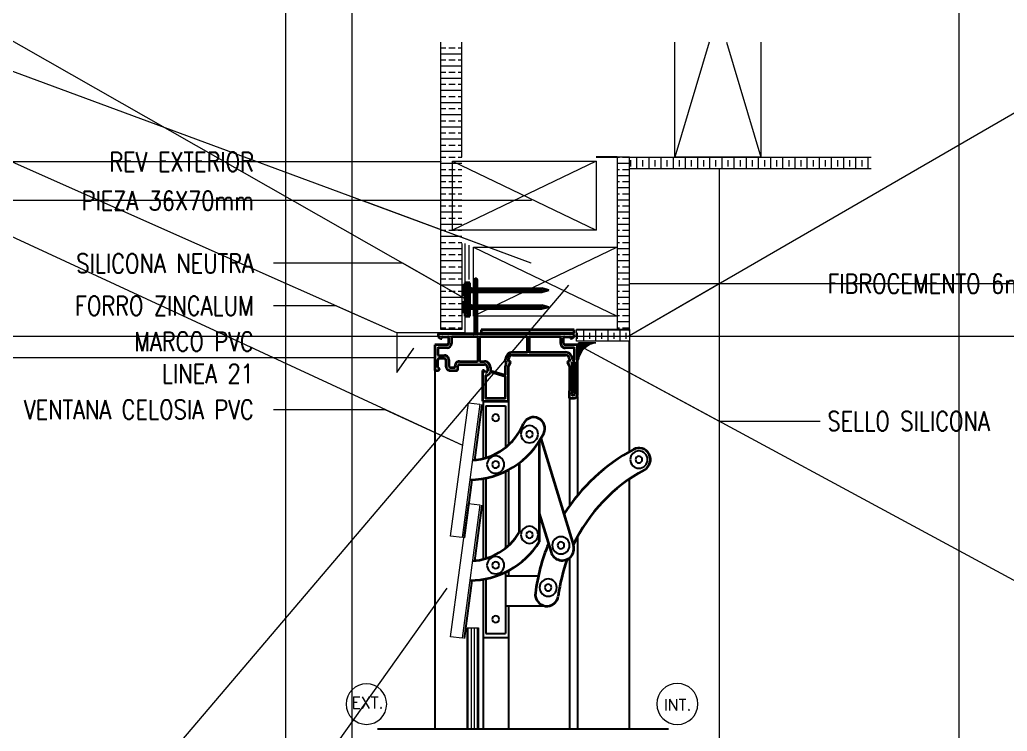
# Model space of a CAD drawing. Header units: metres. Extents: x -2 to 690, y -116 to 73.
# Drawn here: x 183.558 to 184.073, y 33.136 to 33.507 of the extents above; entities that cross this region are included whole.
import ezdxf

# ---------------------------------------------------------------- set-up
doc = ezdxf.new("R2010")
doc.units = ezdxf.units.M
doc.header["$LTSCALE"] = 5
doc.header["$MEASUREMENT"] = 0
doc.layers.get('0').update_dxf_attribs({"color": 30})
doc.layers.get('DEFPOINTS').update_dxf_attribs({"color": 210})
for name, color, linetype, lineweight in [('A-ANNO-SYMB', 3, 'Continuous', 18), ('A-ANNO-TEXT', 3, 'Continuous', 18), ('A-DETL-PATT', 8, 'Continuous', 18), ('A-ELEV-MBE1', 7, 'Continuous', 35), ('A-ELEV-MBE2', 4, 'Continuous', 25), ('A-WALL-STUD', 3, 'Continuous', 18)]:
    doc.layers.add(name, color=color, linetype=linetype, lineweight=lineweight)
doc.styles.add('E-ROMANS', font='romans.shx', dxfattribs={"width": 0.8})
doc.dimstyles.new('E-0100_TICK_12', dxfattribs={"dimscale": 0.001, "dimtxt": 120, "dimasz": 120, "dimexe": 60, "dimexo": 40, "dimgap": 60, "dimtad": 0, "dimzin": 0, "dimdsep": 46, "dimtxsty": 'E-ROMANS', "dimblk": 'OBLIQUE', "dimcen": 60, "dimclrd": 256, "dimclre": 256, "dimclrt": 256, "dimadec": 0, "dimazin": 0, "dimtfac": 1, "dimtmove": 1, "dimatfit": 3, "dimldrblk": 'OPEN90', "dimfxl": 1, "dimtfill": 1, "dimtolj": 1, "dimtzin": 0, "dimlwd": -1, "dimarcsym": 0})

# ---------------------------------------------------------------- blocks, each defined once
blk = doc.blocks.new('_Oblique')
at = {"color": 0, "linetype": 'ByBlock', "lineweight": -2}
blk.add_line((-0.5, -0.5), (0.5, 0.5), dxfattribs=at)

msp = doc.modelspace()

# ---------------------------------------------------------------- hatches: boundary and pattern name
at = {"layer": 'A-DETL-PATT'}
h = msp.add_hatch(dxfattribs=at)
h.set_pattern_fill('BRASS', color=256, scale=0.001, style=0)
h.set_pattern_definition([(0, (-387.1272701229593, 9.651671880450497), (0, 0.00635), []), (0, (-387.1272701229593, 9.654846880450496), (0, 0.00635), [0.003175, -0.0015875])])
h.paths.add_polyline_path([(183.7889743241874, 33.43561689988351), (183.7889743241874, 33.49555528533724), (183.7779743241869, 33.49555528533724), (183.777974324187, 33.3456168998835), (183.7889743241869, 33.3456168998835), (183.7889743241874, 33.3906168998835)])
h = msp.add_hatch(dxfattribs=at)
h.set_pattern_fill('BRASS', color=256, scale=0.001, style=0)
h.set_pattern_definition([(0, (-387.1272701229593, 9.651671880450515), (0, 0.00635), []), (0, (-387.1272701229593, 9.654846880450513), (0, 0.00635), [0.003175, -0.0015875])])
h.paths.add_polyline_path([(183.8764167778161, 33.34481773160389), (183.8764167778161, 33.43561691518649), (183.8699743241872, 33.43561691518648), (183.8699743241875, 33.34481773160389)])
h = msp.add_hatch(dxfattribs=at)
h.set_pattern_fill('BRASS', color=256, scale=0.001, angle=90, style=0)
h.set_pattern_definition([(90, (-387.1308276693305, 9.651671880450515), (-0.00635, 3.888253587292846e-19), []), (90, (-387.1340026693306, 9.651671880450515), (-0.00635, 3.888253587292846e-19), [0.003175, -0.0015875])])
h.paths.add_polyline_path([(184.0024748998424, 33.43561691518649), (183.9414167785308, 33.4356169006937), (183.8964132957376, 33.43561691518649), (183.8764167778161, 33.43561691518649), (183.8764167778161, 33.42961691518649), (184.0024748998424, 33.42961691518648)])
h = msp.add_hatch(dxfattribs=at)
h.set_pattern_fill('BRASS', color=256, scale=0.001, angle=90, style=0)
h.set_pattern_definition([(90, (-387.158525253868, 9.561671865147527), (-0.00635, 3.888253587292846e-19), []), (90, (-387.161700253868, 9.561671865147527), (-0.00635, 3.888253587292846e-19), [0.003175, -0.0015875])])
h.paths.add_polyline_path([(183.8764167778161, 33.33960370826593), (183.8764167778161, 33.34561688787074), (183.8687157112002, 33.3456168998835), (183.8487191932787, 33.3456168998835), (183.8487191932787, 33.33960370826594)])
h = msp.add_hatch(dxfattribs=at)
h.set_pattern_fill('LINE', color=256, scale=0.0001, angle=45, style=0)
h.set_pattern_definition([(45, (-387.0583819960754, 9.836507550770346), (-0.0002245064030267288, 0.0002245064030267289), [])])
edge = h.paths.add_edge_path()
edge.add_line((183.849790255625, 33.338819035411), (183.8588573016837, 33.338819035411))
edge.add_spline(control_points=[(183.8588573016836, 33.338819035411), (183.8551627334733, 33.33808990101738), (183.8534473465393, 33.33688262081181), (183.8521802377714, 33.33519901788735)], knot_values=[1, 1, 1, 1, 2, 2, 2, 2], weights=[1, 1, 1, 1], degree=3, periodic=0)
edge.add_spline(control_points=[(183.8521802377714, 33.33519901788735), (183.850807153342, 33.33337460547977), (183.8501185183182, 33.33120162490581), (183.8497902556251, 33.32979207820085)], knot_values=[0, 0, 0, 0, 1, 1, 1, 1], weights=[1, 1, 1, 1], degree=3, periodic=0)
edge.add_line((183.8497902556251, 33.32979207820039), (183.849790255625, 33.33881903541101))

# ---------------------------------------------------------------- linework, layer by layer
msp.add_line((183.8487191932787, 33.3456168998835), (183.8764167778161, 33.3456168998835))
at = {"layer": 'A-ANNO-SYMB'}
for p, q in [((183.8764167778161, 33.43561691518648), (184.0024748998424, 33.43561691518648)), ((183.8764167778161, 33.42961691518649), (183.8764167778161, 33.43561691518648)), ((184.0024748998424, 33.42961691518649), (183.8764167778161, 33.42961691518649)), ((183.7928231959436, 33.37171929124615), (183.7928231959436, 33.38973597341264)), ((183.8588573016836, 33.338819035411), (183.8497902556251, 33.338819035411)), ((183.8497902556251, 33.32979207820085), (183.8497902556251, 33.338819035411)), ((183.7830388331045, 33.23789551870304), (183.792421816112, 33.30749675705901)), ((183.7983876365457, 33.30669250137161), (183.7890046535381, 33.23709126301564)), ((183.792421816112, 33.30749675705901), (183.7983876365457, 33.30669250137161)), ((183.7830388331045, 33.18537957374228), (183.792421816112, 33.25498081212736)), ((183.7983876365457, 33.25417655643996), (183.7890046535381, 33.18457531805488)), ((183.792421816112, 33.25498081212736), (183.7983876365457, 33.25417655643996)), ((183.7890046535381, 33.23709126301564), (183.7830388331045, 33.23789551870304)), ((183.7916664687714, 33.19006731281279), (183.7916664687714, 33.13714536449861)), ((183.7916664687714, 33.13714536449861), (183.7916664687714, 33.19006731281279)), ((183.7916664687714, 33.19006731281279), (183.7976862561978, 33.19006731281279)), ((183.7922809287034, 33.13714536449861), (183.7922809287034, 33.19006731281279)), ((183.7938736641286, 33.13714536449861), (183.7938736641286, 33.19006731281279)), ((183.7954663995538, 33.13714536449861), (183.7954663995538, 33.19006731281279)), ((183.7970591349718, 33.13714536449861), (183.7970591349718, 33.19006731281279)), ((183.7976862561978, 33.19006731281279), (183.7976862561978, 33.13714536449861)), ((183.7976862561978, 33.19006731281279), (183.7976862561978, 33.13714536449861)), ((183.7890046535381, 33.18457531805488), (183.7830388331045, 33.18537957374228))]:
    msp.add_line(p, q, dxfattribs=at)
for points in [[(183.7779743241873, 33.37094779133785), (183.7779743241873, 33.49555528521807)], [(183.777974324187, 33.3456168998835), (183.777974324187, 33.49555528533724)], [(183.7889752438431, 33.43561691437629), (183.7889752441288, 33.49555528533724)], [(183.9449743249021, 33.49555528533724), (183.9449743249021, 33.43561690069368), (183.8999708421088, 33.43561690069368)], [(183.8999743241873, 33.43561691518646), (183.899974324473, 33.49555528533724)], [(183.917955835421, 33.49555528533724), (183.8999743241873, 33.43561691518646)], [(183.9269928143833, 33.49555528533724), (183.9449743256171, 33.43561691518646)], [(183.8764167778161, 33.34481773160389), (183.8764167778161, 33.43561691518648)], [(183.7905617513791, 33.3906168998835), (183.7905617513791, 33.3906168998835), (183.7905617513791, 33.3906168998835), (183.7905617513791, 33.34403048013925), (183.7549401909737, 33.34403048013925), (183.7549401909737, 33.32327116504913), (183.763852757126, 33.33589251804508), (183.763852757126, 33.33589251804508)], [(183.7889743241874, 33.3906168998835), (183.788974324187, 33.3456168998835), (183.777974324187, 33.3456168998835)]]:
    msp.add_lwpolyline(points, dxfattribs=at)
for points in [[(183.8764167778161, 33.43561691518648), (183.8699743241874, 33.43561691518648), (183.8699743241874, 33.3456168998835), (183.8764167778161, 33.3456168998835)], [(183.8487191932787, 33.3456168998835), (183.8764167778161, 33.3456168998835), (183.8764167778161, 33.33960370826593), (183.8487191932787, 33.33960370826593)]]:
    msp.add_lwpolyline(points, close=True, dxfattribs=at)
msp.add_open_spline([(183.8497902556251, 33.32979207820085), (183.8501185183182, 33.33120162490581), (183.850807153342, 33.33337460547977), (183.8521802377714, 33.33519901788735), (183.8534473465393, 33.33688262081181), (183.8551627334733, 33.33808990101738), (183.8588573016836, 33.338819035411)], degree=3, knots=[0, 0, 0, 0, 1, 1, 1, 2, 2, 2, 2], dxfattribs=at)
at = {"layer": 'A-ANNO-TEXT'}
for centre, radius, start, end in [((183.7391627775929, 33.15021821776627), 0.01057730889806408, 0, 180), ((183.9013255865962, 33.15032445358683), 0.01071215401680092, 0, 180), ((183.7391627775929, 33.15021821776627), 0.01057730889806408, 180, 0), ((183.9013255865962, 33.15032445358683), 0.01071215401680092, 180, 0)]:
    msp.add_arc(centre, radius, start, end, dxfattribs=at)
at = {"layer": 'A-ELEV-MBE1'}
for p, q in [((183.795459331645, 33.37146623830067), (183.795459331645, 33.34383986362245)), ((183.7969941302422, 33.34383986362245), (183.7969941302422, 33.37146623830067)), ((183.7905296466766, 33.37013045569056), (183.7905296466766, 33.3525802551756)), ((183.7930669317344, 33.37013045569056), (183.7905296466766, 33.37013045569056)), ((183.7905296466766, 33.36932983961178), (183.7930669317344, 33.36679255457584)), ((183.7905296466766, 33.36755624275411), (183.7930669317344, 33.36501895768906)), ((183.7915026274919, 33.37013045569056), (183.7930669317344, 33.36856615143351)), ((183.7930669317344, 33.3525802551756), (183.7930669317344, 33.37013045569056)), ((183.7905296466766, 33.36578264586733), (183.7930669317344, 33.36324536080228)), ((183.7905296466766, 33.36400904898055), (183.7930669317344, 33.3614717639155)), ((183.7905296466766, 33.36223545209377), (183.7930669317344, 33.35969816705783)), ((183.7905296466766, 33.3604618552361), (183.7930669317344, 33.35792457017105)), ((183.7905296466766, 33.35868825834932), (183.7930669317344, 33.35615097328427)), ((183.7905296466766, 33.35691466146254), (183.7930669317344, 33.35437737639749)), ((183.7905296466766, 33.35514106457576), (183.7930669317344, 33.35260377953982)), ((183.7905296466766, 33.35336746771809), (183.7913168591973, 33.3525802551756)), ((183.7905296466766, 33.3525802551756), (183.7930669317344, 33.3525802551756)), ((183.7765393907017, 33.34307246432745), (183.7765393907017, 33.34179403372563)), ((183.7765393907017, 33.34307246432745), (183.7765393907017, 33.34179403372563)), ((183.7765393907017, 33.34179403372563), (183.777869549484, 33.34102606620745)), ((183.7765393907017, 33.34179403372563), (183.777869549484, 33.34102606620745)), ((183.8064679632794, 33.3434561639604), (183.7769230903492, 33.3434561639604)), ((183.7950756319975, 33.3434561639604), (183.7769230903492, 33.3434561639604)), ((183.777869549484, 33.34102606620745), (183.7785090488965, 33.34102606620745)), ((183.777869549484, 33.34102606620745), (183.7785090488965, 33.34102606620745)), ((183.7785090488965, 33.34102606620745), (183.7785090488965, 33.34153766573745)), ((183.7785090488965, 33.34102606620745), (183.7785090488965, 33.34153766573745)), ((183.778892748544, 33.3419213653704), (183.7816553860162, 33.3419213653704)), ((183.778892748544, 33.3419213653704), (183.7816553860162, 33.3419213653704)), ((183.7820390856637, 33.34153766573745), (183.7820390856637, 33.33846806852834)), ((183.7820390856637, 33.34153766573745), (183.7820390856637, 33.33846806852834)), ((183.7835738842537, 33.34153766573745), (183.7835738842537, 33.33846806852834)), ((183.7835738842537, 33.34153766573745), (183.7835738842537, 33.33846806852834)), ((183.7970033719526, 33.3419213653704), (183.7839575839085, 33.3419213653704)), ((183.7970033719526, 33.3419213653704), (183.7839575839085, 33.3419213653704)), ((183.8471401260236, 33.3434561639604), (183.7973778298897, 33.3434561639604)), ((183.7973870716001, 33.32938717685629), (183.7973870716001, 33.34153766573745)), ((183.7973870716001, 33.32938717685629), (183.7973870716001, 33.34153766573745)), ((183.7981544709024, 33.34153766573745), (183.7981544709024, 33.32938717685629)), ((183.7981544709024, 33.34153766573745), (183.7981544709024, 33.32938717685629)), ((183.8228391482831, 33.3419213653704), (183.7985381705499, 33.3419213653704)), ((183.8228391482831, 33.3419213653704), (183.7985381705499, 33.3419213653704)), ((183.7989332029743, 33.34545227703511), (183.7989332029743, 33.34392078024557)), ((183.8475204937845, 33.34545227703511), (183.7989332029743, 33.34545227703511)), ((183.7989332029743, 33.34392078024557), (183.8475204937845, 33.34392078024557)), ((183.8471401260236, 33.3434561639604), (183.8064679632794, 33.3434561639604)), ((183.8232228479306, 33.33417063248798), (183.8232228479306, 33.34153766573745)), ((183.8232228479306, 33.33417063248798), (183.8232228479306, 33.34153766573745)), ((183.8239902472256, 33.34153766573745), (183.8239902472256, 33.33417063248798)), ((183.8239902472256, 33.34153766573745), (183.8239902472256, 33.33417063248798)), ((183.8401056324643, 33.3419213653704), (183.8243739468804, 33.3419213653704)), ((183.8401056324643, 33.3419213653704), (183.8243739468804, 33.3419213653704)), ((183.8404893321118, 33.33846806852834), (183.8404893321118, 33.34153766573745)), ((183.8404893321118, 33.33846806852834), (183.8404893321118, 33.34153766573745)), ((183.842024130709, 33.33846806852834), (183.842024130709, 33.34153766573745)), ((183.842024130709, 33.33846806852834), (183.842024130709, 33.34153766573745)), ((183.8424078303565, 33.3419213653704), (183.8451704678214, 33.3419213653704)), ((183.8424078303565, 33.3419213653704), (183.8451704678214, 33.3419213653704)), ((183.8455541674762, 33.34153766573745), (183.8455541674762, 33.34102606620745)), ((183.8455541674762, 33.34153766573745), (183.8455541674762, 33.34102606620745)), ((183.8455541674762, 33.34102606620745), (183.8461936668887, 33.34102606620745)), ((183.8455541674762, 33.34102606620745), (183.8461936668887, 33.34102606620745)), ((183.8461936668887, 33.34102606620745), (183.8475238256711, 33.34179403372563)), ((183.8461936668887, 33.34102606620745), (183.8475238256711, 33.34179403372563)), ((183.8475204937845, 33.34392078024557), (183.8475204937845, 33.34545227703511)), ((183.8475238256711, 33.34179403372563), (183.8475238256711, 33.34307246432745)), ((183.8475238256711, 33.34179403372563), (183.8475238256711, 33.34307246432745)), ((183.7748766922219, 33.33770066923334), (183.7748766922219, 33.32427118155628)), ((183.7812716863687, 33.33770066923334), (183.7748766922219, 33.33770066923334)), ((183.7748766922219, 33.33770066923334), (183.7748766922219, 33.32427118155628)), ((183.7812716863687, 33.33770066923334), (183.7748766922219, 33.33770066923334)), ((183.7764114908192, 33.33578217101039), (183.7764114908192, 33.33258467393334)), ((183.7764114908192, 33.33578217101039), (183.7764114908192, 33.33258467393334)), ((183.7812716863687, 33.33616587064334), (183.7767951904667, 33.33616587064334)), ((183.7812716863687, 33.33616587064334), (183.7767951904667, 33.33616587064334)), ((183.8491865241436, 33.33770066923334), (183.842791530004, 33.33770066923334)), ((183.8491865241436, 33.33770066923334), (183.842791530004, 33.33770066923334)), ((183.8472680259061, 33.33616587064334), (183.842791530004, 33.33616587064334)), ((183.8472680259061, 33.33616587064334), (183.842791530004, 33.33616587064334)), ((183.8476517255536, 33.33020573611593), (183.8476517255536, 33.33578217101039)), ((183.8476517255536, 33.33020573611593), (183.8476517255536, 33.33578217101039)), ((183.8491865241436, 33.31153235321271), (183.8491865241436, 33.33770066923334)), ((183.8491865241436, 33.31153235321271), (183.8491865241436, 33.33770066923334)), ((183.7767951904667, 33.33220097427129), (183.7798647876539, 33.33220097427129)), ((183.7767951904667, 33.33220097427129), (183.7798647876539, 33.33220097427129)), ((183.7771788901142, 33.33066617568129), (183.7798647876539, 33.33066617568129)), ((183.7771788901142, 33.33066617568129), (183.7798647876539, 33.33066617568129)), ((183.8117118584765, 33.32905463715888), (183.8117118584765, 33.33020573611593)), ((183.8117118584765, 33.32905463715888), (183.8117118584765, 33.33020573611593)), ((183.8132466570738, 33.32905463715888), (183.8132466570738, 33.33020573611593)), ((183.8132466570738, 33.32905463715888), (183.8132466570738, 33.33020573611593)), ((183.8152930551938, 33.33378693282593), (183.8228391482831, 33.33378693282593)), ((183.8152930551938, 33.33378693282593), (183.8228391482831, 33.33378693282593)), ((183.8152930551938, 33.33225213423593), (183.843047329769, 33.33225213423593)), ((183.8152930551938, 33.33225213423593), (183.843047329769, 33.33225213423593)), ((183.8243739468804, 33.33378693282593), (183.843047329769, 33.33378693282593)), ((183.8243739468804, 33.33378693282593), (183.843047329769, 33.33378693282593)), ((183.8450937278963, 33.33020573611593), (183.8450937278963, 33.32905463715888)), ((183.8450937278963, 33.33020573611593), (183.8450937278963, 33.32905463715888)), ((183.7764114908192, 33.32580598014628), (183.7764114908192, 33.32989877638629)), ((183.7764114908192, 33.32580598014628), (183.7764114908192, 33.32989877638629)), ((183.7806321869489, 33.32989877638629), (183.7806321869489, 33.32657337944129)), ((183.7806321869489, 33.32989877638629), (183.7806321869489, 33.32657337944129)), ((183.7821669855462, 33.32989877638629), (183.7821669855462, 33.32657337944129)), ((183.7821669855462, 33.32989877638629), (183.7821669855462, 33.32657337944129)), ((183.7829343848412, 33.32580598014628), (183.7849807829685, 33.32580598014628)), ((183.7829343848412, 33.32580598014628), (183.7849807829685, 33.32580598014628)), ((183.785364482616, 33.32618967977923), (183.785364482616, 33.32670127930923)), ((183.785364482616, 33.32618967977923), (183.785364482616, 33.32670127930923)), ((183.7868992812133, 33.32503858085128), (183.7868992812133, 33.32670127930923)), ((183.7868992812133, 33.32503858085128), (183.7868992812133, 33.32670127930923)), ((183.7876666805083, 33.32900347722334), (183.7970033719526, 33.32900347722334)), ((183.7876666805083, 33.32900347722334), (183.7970033719526, 33.32900347722334)), ((183.7876666805083, 33.32746867860423), (183.8007124685524, 33.32746867860423)), ((183.7876666805083, 33.32746867860423), (183.8007124685524, 33.32746867860423)), ((183.7985381705499, 33.32900347722334), (183.8007124685524, 33.32900347722334)), ((183.7985381705499, 33.32900347722334), (183.8007124685524, 33.32900347722334)), ((183.8022472671497, 33.32593388001423), (183.8022472671497, 33.32401538179128)), ((183.8022472671497, 33.32593388001423), (183.8022472671497, 33.32401538179128)), ((183.8037820657397, 33.32593388001423), (183.8037820657397, 33.32455074608315)), ((183.8037820657397, 33.32593388001423), (183.8037820657397, 33.32455074608315)), ((183.8117118584765, 33.32236098266894), (183.8117118584765, 33.32664290499979)), ((183.8117118584765, 33.32236098266894), (183.8117118584765, 33.32664290499979)), ((183.8119174825029, 33.32741030429479), (183.8120711766811, 33.3276765103963)), ((183.8119174825029, 33.32741030429479), (183.8120711766811, 33.3276765103963)), ((183.8142698561338, 33.32905463715888), (183.8132466570738, 33.32905463715888)), ((183.8142698561338, 33.32905463715888), (183.8132466570738, 33.32905463715888)), ((183.8132466570738, 33.32664290499979), (183.8142698561338, 33.32841513776093)), ((183.8132466570738, 33.32664290499979), (183.8142698561338, 33.32841513776093)), ((183.8132466570738, 33.30905109549512), (183.8132466570738, 33.32664290499979)), ((183.8132466570738, 33.30905109549512), (183.8132466570738, 33.32664290499979)), ((183.8142698561338, 33.32841513776093), (183.8142698561338, 33.32905463715888)), ((183.8142698561338, 33.32841513776093), (183.8142698561338, 33.32905463715888)), ((183.844070528829, 33.32905463715888), (183.844070528829, 33.32841513776093)), ((183.8450937278963, 33.32905463715888), (183.844070528829, 33.32905463715888)), ((183.844070528829, 33.32905463715888), (183.844070528829, 33.32841513776093)), ((183.8450937278963, 33.32905463715888), (183.844070528829, 33.32905463715888)), ((183.844070528829, 33.32841513776093), (183.8450937278963, 33.32664290499979)), ((183.844070528829, 33.32841513776093), (183.8450937278963, 33.32664290499979)), ((183.8450937278963, 33.32664290499979), (183.8450937278963, 33.31368470708712)), ((183.8450937278963, 33.32664290499979), (183.8450937278963, 33.31368470708712)), ((183.8464229024672, 33.32741030429479), (183.846269208289, 33.3276765103963)), ((183.8464229024672, 33.32741030429479), (183.846269208289, 33.3276765103963)), ((183.8466285264863, 33.31370665122977), (183.8466285264863, 33.32664290499979)), ((183.8466285264863, 33.31370665122977), (183.8466285264863, 33.32664290499979)), ((183.8469734646047, 33.32905463715888), (183.8472680259061, 33.32905463715888)), ((183.8469734646047, 33.32905463715888), (183.8472680259061, 33.32905463715888)), ((183.8470122261338, 33.32982203645388), (183.8472680259061, 33.32982203645388)), ((183.8470122261338, 33.32982203645388), (183.8472680259061, 33.32982203645388)), ((183.8476517255536, 33.32867093752593), (183.8476517255536, 33.31178815297771)), ((183.8476517255536, 33.32867093752593), (183.8476517255536, 33.31178815297771)), ((183.7748766922219, 33.32427118155628), (183.7764114908192, 33.32427118155628)), ((183.7748766922219, 33.32427118155628), (183.7764114908192, 33.32427118155628)), ((183.7829343848412, 33.32427118155628), (183.786131881911, 33.32427118155628)), ((183.7829343848412, 33.32427118155628), (183.786131881911, 33.32427118155628)), ((183.7996892694924, 33.32427118155628), (183.7996892694924, 33.30828369620012)), ((183.8003287689049, 33.32427118155628), (183.7996892694924, 33.32427118155628)), ((183.7996892694924, 33.32427118155628), (183.7996892694924, 33.30828369620012)), ((183.8003287689049, 33.32427118155628), (183.7996892694924, 33.32427118155628)), ((183.8012395849424, 33.3233603655115), (183.8003287689049, 33.32427118155628)), ((183.8012395849424, 33.3233603655115), (183.8003287689049, 33.32427118155628)), ((183.8012240680897, 33.32133253121155), (183.8012240680897, 33.31020219442307)), ((183.8012240680897, 33.32133253121155), (183.8012240680897, 33.31020219442307)), ((183.804053582468, 33.32418381229381), (183.8112159759099, 33.3219940488505)), ((183.804053582468, 33.32418381229381), (183.8112159759099, 33.3219940488505)), ((183.8114403417481, 33.32112299020973), (183.8040810701264, 33.32337294535118)), ((183.8114403417481, 33.32112299020973), (183.8040810701264, 33.32337294535118)), ((183.8117118584765, 33.31020219442307), (183.8117118584765, 33.32075605642039)), ((183.8117118584765, 33.31020219442307), (183.8117118584765, 33.32075605642039)), ((183.8016077677372, 33.30981849479012), (183.811328158829, 33.30981849479012)), ((183.8448379281313, 33.31332295156771), (183.8448379281313, 33.31063705404976)), ((183.8456053274263, 33.30986965472566), (183.8475238256711, 33.30986965472566)), ((183.8463727267213, 33.31178815297771), (183.8463727267213, 33.31274953614211)), ((183.8472680259061, 33.31140445334476), (183.8467564263688, 33.31140445334476)), ((183.7996892694924, 33.30828369620012), (183.8124792577715, 33.30828369620012)), ((183.8293284493544, 33.28740222011565), (183.8293284493544, 33.23484670689668)), ((183.8302054308211, 33.28880015651684), (183.8470862012385, 33.23306200378392)), ((183.818869355308, 33.27602747599467), (183.818869355308, 33.23971274813975)), ((183.8293284493544, 33.24967044945679), (183.8354278034424, 33.22953115952405))]:
    msp.add_line(p, q, dxfattribs=at)
for centre, radius, start, end in [((183.7962267309436, 33.37146623830067), 0.0007673992986383382, 0, 180), ((183.7769230903419, 33.34307246432017), 0.0003836996402242221, 89.99999891352171, 179.9999989135205), ((183.7769230903419, 33.34307246432017), 0.0003836996402242221, 89.99999891352171, 179.9999989135205), ((183.7788927485367, 33.34153766573017), 0.0003836996402242221, 89.99999891352171, 179.9999989135205), ((183.7788927485367, 33.34153766573017), 0.0003836996402242221, 89.99999891352171, 179.9999989135205), ((183.7816553860235, 33.34153766573017), 0.0003836996402242221, 1.086479107631934e-06, 90.00000108647829), ((183.7816553860235, 33.34153766573017), 0.0003836996402242221, 1.086479107631934e-06, 90.00000108647829), ((183.7839575838976, 33.34153766572653), 0.000383699643862201, 89.9999983702793, 179.9999983702809), ((183.7839575838976, 33.34153766572653), 0.000383699643862201, 89.9999983702793, 179.9999983702809), ((183.7950756319902, 33.34383986361517), 0.0003836996547761374, 270.0000010864783, 1.086479107631934e-06), ((183.797377829897, 33.34383986361517), 0.0003836996547761374, 179.9999989135209, 269.9999989135217), ((183.7970033719599, 33.34153766573017), 0.0003836996402242221, 1.086479107631934e-06, 90.00000108647829), ((183.7970033719599, 33.34153766573017), 0.0003836996402242221, 1.086479107631934e-06, 90.00000108647829), ((183.7985381705426, 33.34153766573017), 0.0003836996402242221, 89.99999891352171, 179.9999989135205), ((183.7985381705426, 33.34153766573017), 0.0003836996402242221, 89.99999891352171, 179.9999989135205), ((183.8228391482904, 33.34153766573017), 0.0003836996402242221, 1.086479107631934e-06, 90.00000108647829), ((183.8228391482904, 33.34153766573017), 0.0003836996402242221, 1.086479107631934e-06, 90.00000108647829), ((183.8243739468695, 33.34153766572653), 0.000383699643862201, 89.9999983702793, 179.9999983702809), ((183.8243739468695, 33.34153766572653), 0.000383699643862201, 89.9999983702793, 179.9999983702809), ((183.8401056324715, 33.34153766573017), 0.0003836996402242221, 1.086479107631934e-06, 90.00000108647829), ((183.8401056324715, 33.34153766573017), 0.0003836996402242221, 1.086479107631934e-06, 90.00000108647829), ((183.8424078303493, 33.34153766573017), 0.0003836996402242221, 89.99999891352171, 179.9999989135205), ((183.8424078303493, 33.34153766573017), 0.0003836996402242221, 89.99999891352171, 179.9999989135205), ((183.8451704678324, 33.34153766572653), 0.000383699643862201, 1.629718661447901e-06, 90.0000016297207), ((183.8451704678324, 33.34153766572653), 0.000383699643862201, 1.629718661447901e-06, 90.0000016297207), ((183.8471401260309, 33.34307246432017), 0.0003836996402242221, 1.086479107631934e-06, 90.00000108647829), ((183.8471401260309, 33.34307246432017), 0.0003836996402242221, 1.086479107631934e-06, 90.00000108647829), ((183.7767951904594, 33.33578217100312), 0.0003836996402242221, 89.99999891352171, 179.9999989135205), ((183.7767951904594, 33.33578217100312), 0.0003836996402242221, 89.99999891352171, 179.9999989135205), ((183.7812716863687, 33.33846806852834), 0.0007673992950003594, 270, 0), ((183.7812716863687, 33.33846806852834), 0.002302197885001078, 270, 0), ((183.7812716863687, 33.33846806852834), 0.0007673992950003594, 270, 0), ((183.7812716863687, 33.33846806852834), 0.002302197885001078, 270, 0), ((183.8427915300004, 33.33846806853198), 0.002302197888639057, 180.0000000905398, 270.0000000905414), ((183.8427915300004, 33.33846806853198), 0.002302197888639057, 180.0000000905398, 270.0000000905414), ((183.842791530004, 33.33846806852834), 0.0007673992950003594, 180, 270), ((183.842791530004, 33.33846806852834), 0.0007673992950003594, 180, 270), ((183.8472680259134, 33.33578217100312), 0.0003836996402242221, 1.086479107631934e-06, 90.00000108647829), ((183.8472680259134, 33.33578217100312), 0.0003836996402242221, 1.086479107631934e-06, 90.00000108647829), ((183.7767951904739, 33.33258467392606), 0.0003836996547761374, 179.9999989135209, 269.9999989135217), ((183.7767951904739, 33.33258467392606), 0.0003836996547761374, 179.9999989135209, 269.9999989135217), ((183.7771788901142, 33.32989877638629), 0.0007673992950003594, 90, 180), ((183.7771788901142, 33.32989877638629), 0.0007673992950003594, 90, 180), ((183.7798647876576, 33.32989877638265), 0.002302197888639057, 9.053985778416132e-08, 90.0000000905415), ((183.7798647876576, 33.32989877638265), 0.002302197888639057, 9.053985778416132e-08, 90.0000000905415), ((183.7798647876539, 33.32989877638629), 0.0007673992950003594, 0, 90), ((183.7798647876539, 33.32989877638629), 0.0007673992950003594, 0, 90), ((183.8152930551901, 33.33020573611229), 0.003581196713639656, 89.9999999417929, 179.9999999417957), ((183.8152930551901, 33.33020573611229), 0.003581196713639656, 89.9999999417929, 179.9999999417957), ((183.8152930551938, 33.33020573611593), 0.002046398120000958, 90, 180), ((183.8152930551938, 33.33020573611593), 0.002046398120000958, 90, 180), ((183.8228391482758, 33.33417063248071), 0.0003836996547761374, 270.0000010864783, 1.086479107631934e-06), ((183.8228391482758, 33.33417063248071), 0.0003836996547761374, 270.0000010864783, 1.086479107631934e-06), ((183.824373946884, 33.33417063248434), 0.0003836996584141161, 179.9999994567605, 269.9999994567576), ((183.824373946884, 33.33417063248434), 0.0003836996584141161, 179.9999994567605, 269.9999994567576), ((183.8430473297727, 33.33020573611229), 0.003581196713639656, 5.820425244853217e-08, 90.0000000582071), ((183.8430473297727, 33.33020573611229), 0.003581196713639656, 5.820425244853217e-08, 90.0000000582071), ((183.8430473297727, 33.33020573611229), 0.002046398123638937, 1.018575435626811e-07, 90.00000010185593), ((183.8430473297727, 33.33020573611229), 0.002046398123638937, 1.018575435626811e-07, 90.00000010185593), ((183.8470122261411, 33.33020573610865), 0.0003836996547761374, 179.9999989135209, 269.9999989135217), ((183.8470122261411, 33.33020573610865), 0.0003836996547761374, 179.9999989135209, 269.9999989135217), ((183.8472680258988, 33.33020573610865), 0.0003836996547761374, 270.0000010864783, 1.086479107631934e-06), ((183.8472680258988, 33.33020573610865), 0.0003836996547761374, 270.0000010864783, 1.086479107631934e-06), ((183.7764114908192, 33.32503858085128), 0.0007673992950003594, 270, 90), ((183.7764114908192, 33.32503858085128), 0.0007673992950003594, 270, 90), ((183.7829343848376, 33.32657337944492), 0.002302197888639057, 180.0000000905398, 270.0000000905414), ((183.7829343848376, 33.32657337944492), 0.002302197888639057, 180.0000000905398, 270.0000000905414), ((183.7829343848412, 33.32657337944129), 0.0007673992950003594, 180, 270), ((183.7829343848412, 33.32657337944129), 0.0007673992950003594, 180, 270), ((183.7849807829758, 33.32618967978651), 0.0003836996402242221, 269.9999989135217, 359.9999989135205), ((183.7849807829758, 33.32618967978651), 0.0003836996402242221, 269.9999989135217, 359.9999989135205), ((183.7876666805192, 33.32670127932015), 0.002302197903190972, 90.00000027161795, 180.0000002716195), ((183.7876666805192, 33.32670127932015), 0.002302197903190972, 90.00000027161795, 180.0000002716195), ((183.7861318819146, 33.32503858085492), 0.0007673992986383382, 269.999999728382, 359.99999972838), ((183.7861318819146, 33.32503858085492), 0.0007673992986383382, 269.999999728382, 359.99999972838), ((183.7876666805083, 33.32670127930923), 0.0007673992950003594, 90, 180), ((183.7876666805083, 33.32670127930923), 0.0007673992950003594, 90, 180), ((183.7970033719599, 33.32938717686356), 0.0003836996402242221, 269.9999989135217, 359.9999989135205), ((183.7970033719599, 33.32938717686356), 0.0003836996402242221, 269.9999989135217, 359.9999989135205), ((183.7985381705426, 33.32938717686356), 0.0003836996402242221, 180.0000010864791, 270.0000010864783), ((183.7985381705426, 33.32938717686356), 0.0003836996402242221, 180.0000010864791, 270.0000010864783), ((183.8007124685415, 33.32593388002515), 0.003069597198191332, 359.9999997962849, 89.99999979628817), ((183.8007124685415, 33.32593388002515), 0.003069597198191332, 359.9999997962849, 89.99999979628817), ((183.800712468556, 33.3259338800106), 0.001534798593638698, 1.35809786676242e-07, 90.00000013581221), ((183.800712468556, 33.3259338800106), 0.001534798593638698, 1.35809786676242e-07, 90.00000013581221), ((183.8132466570709, 33.32905463715977), 0.001534798594475362, 180.0000000334217, 218.1947372572754), ((183.8132466570709, 33.32905463715977), 0.001534798594475362, 180.0000000334217, 218.1947372572754), ((183.813246657069, 33.32664290499036), 0.001534798592530296, 149.9999996479966, 179.9999996479418), ((183.813246657069, 33.32664290499036), 0.001534798592530296, 149.9999996479966, 179.9999996479418), ((183.8117388830307, 33.32786836022063), 0.0003836996548476871, 330.0000005329833, 38.1947377546992), ((183.8117388830307, 33.32786836022063), 0.0003836996548476871, 330.0000005329833, 38.1947377546992), ((183.8466015019357, 33.32786836022601), 0.0003836996543745931, 141.8052632110399, 210.0000004345514), ((183.8466015019357, 33.32786836022601), 0.0003836996543745931, 141.8052632110399, 210.0000004345514), ((183.8450937279144, 33.32905463715388), 0.00153479857307208, 321.8052623938898, 348.4630405849514), ((183.8450937279144, 33.32905463715388), 0.00153479857307208, 321.8052623938898, 348.4630405849514), ((183.8450937278974, 33.32664290500394), 0.001534798588885167, 359.9999998451578, 29.99999984523827), ((183.8450937278974, 33.32664290500394), 0.001534798588885167, 359.9999998451578, 29.99999984523827), ((183.8469734646082, 33.32867093750118), 0.0003836996576982443, 90.00000053077505, 168.4630414980167), ((183.8469734646082, 33.32867093750118), 0.0003836996576982443, 90.00000053077505, 168.4630414980167), ((183.8472680259134, 33.32867093751865), 0.0003836996402242221, 1.086479107631934e-06, 90.00000108647829), ((183.8472680259134, 33.32867093751865), 0.0003836996402242221, 1.086479107631934e-06, 90.00000108647829), ((183.8016077677303, 33.32133253120718), 0.0003836996407271973, 92.72940198347384, 179.9999993472105), ((183.8016077677303, 33.32133253120718), 0.0003836996407271973, 92.72940198347384, 179.9999993472105), ((183.801510901591, 33.32363168212937), 0.0003836996624759469, 224.9999967442851, 268.0802111343334), ((183.801510901591, 33.32363168212937), 0.0003836996624759469, 224.9999967442851, 268.0802111343334), ((183.8014798678393, 33.32401538177759), 0.0007673993102966908, 271.3574626940933, 1.022154755532017e-06), ((183.8014798678393, 33.32401538177759), 0.0007673993102966908, 271.3574626940933, 1.022154755532017e-06), ((183.801479867846, 33.32401538178231), 0.002302197898070159, 272.7294027856369, 337.9260051745818), ((183.801479867846, 33.32401538178231), 0.002302197898070159, 272.7294027856369, 337.9260051745818), ((183.8039688872037, 33.3230060115559), 0.0003836996459268033, 72.99999950290882, 157.9260045292611), ((183.8039688872037, 33.3230060115559), 0.0003836996459268033, 72.99999950290882, 157.9260045292611), ((183.8041657653819, 33.32455074608799), 0.0003836996422705852, 180.0000007233467, 253.0000007231646), ((183.8041657653819, 33.32455074608799), 0.0003836996422705852, 180.0000007233467, 253.0000007231646), ((183.8113281588218, 33.32236098265826), 0.0003836996546833538, 253.0000015949287, 1.595235545591347e-06), ((183.8113281588218, 33.32236098265826), 0.0003836996546833538, 253.0000015949287, 1.595235545591347e-06), ((183.8113281588342, 33.32075605641555), 0.0003836996422705852, 7.233466812071358e-07, 73.00000072316465), ((183.8113281588342, 33.32075605641555), 0.0003836996422705852, 7.233466812071358e-07, 73.00000072316465), ((183.8016077677299, 33.31020219443035), 0.0003836996402242221, 180.0000010864791, 270.0000010864783), ((183.8113281588363, 33.31020219443035), 0.0003836996402242221, 269.9999989135217, 359.9999989135205), ((183.8452216277947, 33.31332295157896), 0.0003836996634017345, 109.4712223135705, 180.0000016795861), ((183.8456053274409, 33.31063705403521), 0.0007673993095522748, 179.9999989135209, 269.9999989135217), ((183.8467564263846, 33.31274953613759), 0.0003836996633396291, 150.0735644589341, 179.9999993259903), ((183.8467564263615, 33.31178815298499), 0.0003836996402242221, 180.0000010864791, 270.0000010864783), ((183.8450937278982, 33.31370665122154), 0.001534798588025493, 330.0735654403446, 3.068322321196527e-07), ((183.8472680259134, 33.31178815298499), 0.0003836996402242221, 269.9999989135217, 359.9999989135205), ((183.8475238256638, 33.31153235320544), 0.001662698479776736, 270.0000002507282, 2.507258226501389e-07), ((183.8124792577751, 33.30905109549876), 0.0007673992986383382, 269.999999728382, 359.99999972838), ((183.8263727660038, 33.29406330903457), 0.005872762536465359, 333.7003334116584, 153.7003334116581), ((183.7924000415846, 33.30836707085991), 0.03100115814469209, 273.7788462241459, 337.8234756521491), ((183.7926113185413, 33.31074901112818), 0.04353239595364356, 270.5986963905372, 333.7003335122683), ((183.8812754294727, 33.27782037288289), 0.006029829897265171, 298.5614620985747, 118.5614620985005), ((183.9259292011367, 33.19578832744486), 0.09942798728040722, 118.5614620428115, 147.4107420018112), ((183.9259292011515, 33.1957883274649), 0.08736832747534515, 118.5614620499163, 154.5824377447517), ((183.7924000415993, 33.25585112591486), 0.03100115813036719, 273.7788461987587, 328.62927922022), ((183.792611318525, 33.25823306620068), 0.04353239595796951, 270.5986964120534, 327.5055866280159), ((183.9259292011098, 33.19578832746696), 0.09942798724402074, 157.4532340240614, 172.8661173144226), ((183.8412570023416, 33.23129658165435), 0.006090671151824723, 196.8493798997918, 16.84937989982228), ((183.9259292011241, 33.19578832746013), 0.08736832744570416, 159.9106885622744, 172.8661198165924), ((183.8332540700454, 33.20738728757878), 0.006029829906438657, 172.8661153277528, 352.8661153277186)]:
    msp.add_arc(centre, radius, start, end, dxfattribs=at)
at = {"layer": 'A-ELEV-MBE2'}
for p, q in [((183.8699743241873, 33.43561691518646), (183.8589743241873, 33.4356168998835)), ((183.7898190199472, 33.36308255283966), (183.7898190199472, 33.36936516782025)), ((183.793581387085, 33.36622734130815), (183.7898190199472, 33.36622734130815)), ((183.7925761049178, 33.3662238603445), (183.8306003290186, 33.3662238603445)), ((183.793581387085, 33.36469022093097), (183.793581387085, 33.36775749972894)), ((183.793581387085, 33.36722715823434), (183.8306003290186, 33.36722715823434)), ((183.793581387085, 33.36692973574263), (183.7952905604166, 33.36522056242556)), ((183.7952075874333, 33.36722715823434), (183.797214183242, 33.36522056242556)), ((183.7971312102587, 33.36722715823434), (183.7991378060674, 33.36522056242556)), ((183.7990548330841, 33.36722715823434), (183.8010614288929, 33.36522056242556)), ((183.8009784559095, 33.36722715823434), (183.8029850517183, 33.36522056242556)), ((183.8029020787349, 33.36722715823434), (183.8049086745437, 33.36522056242556)), ((183.8048257015603, 33.36722715823434), (183.8068322973691, 33.36522056242556)), ((183.806749324393, 33.36722715823434), (183.8087559202018, 33.36522056242556)), ((183.8086729472184, 33.36722715823434), (183.8106795430272, 33.36522056242556)), ((183.8105965700439, 33.36722715823434), (183.8126031658526, 33.36522056242556)), ((183.8125201928693, 33.36722715823434), (183.8145267886781, 33.36522056242556)), ((183.8144438156947, 33.36722715823434), (183.8164504115035, 33.36522056242556)), ((183.8163674385201, 33.36722715823434), (183.8183740343289, 33.36522056242556)), ((183.8182910613455, 33.36722715823434), (183.8202976571543, 33.36522056242556)), ((183.8202146841782, 33.36722715823434), (183.8222212799797, 33.36522056242556)), ((183.8221383070036, 33.36722715823434), (183.8241449028124, 33.36522056242556)), ((183.824061929829, 33.36722715823434), (183.8260685256378, 33.36522056242556)), ((183.8259855526545, 33.36722715823434), (183.8279921484632, 33.36522056242556)), ((183.8279091754799, 33.36722715823434), (183.8299157712887, 33.36522056242556)), ((183.8298327983053, 33.36722715823434), (183.8315794904179, 33.3654804661217)), ((183.8343801543584, 33.3662238603445), (183.8306003290186, 33.36722715823434)), ((183.8306003290186, 33.36522056242556), (183.8343801543584, 33.3662238603445)), ((183.8306003290186, 33.3662238603445), (183.8343801543584, 33.3662238603445)), ((183.832174174901, 33.36680940447131), (183.8330996181526, 33.36588396121969)), ((183.793581387085, 33.36522056242556), (183.8306003290186, 33.36522056242556)), ((183.7898190199472, 33.35427237361891), (183.7898190199472, 33.36055498862861)), ((183.793581387085, 33.3574171621165), (183.7898190199472, 33.3574171621165)), ((183.7925761049178, 33.35741368112376), (183.8306003290186, 33.35741368112376)), ((183.793581387085, 33.35588004173933), (183.793581387085, 33.3589473205373)), ((183.793581387085, 33.3584169790427), (183.8306003290186, 33.3584169790427)), ((183.793581387085, 33.35811955655099), (183.7952905604166, 33.35641038323392)), ((183.793581387085, 33.35641038323392), (183.8306003290186, 33.35641038323392)), ((183.7952075874333, 33.3584169790427), (183.797214183242, 33.35641038323392)), ((183.7971312102587, 33.3584169790427), (183.7991378060674, 33.35641038323392)), ((183.7990548330841, 33.3584169790427), (183.8010614288929, 33.35641038323392)), ((183.8009784559095, 33.3584169790427), (183.8029850517183, 33.35641038323392)), ((183.8029020787349, 33.3584169790427), (183.8049086745437, 33.35641038323392)), ((183.8048257015603, 33.3584169790427), (183.8068322973691, 33.35641038323392)), ((183.806749324393, 33.3584169790427), (183.8087559202018, 33.35641038323392)), ((183.8086729472184, 33.3584169790427), (183.8106795430272, 33.35641038323392)), ((183.8105965700439, 33.3584169790427), (183.8126031658526, 33.35641038323392)), ((183.8125201928693, 33.3584169790427), (183.8145267886781, 33.35641038323392)), ((183.8144438156947, 33.3584169790427), (183.8164504115035, 33.35641038323392)), ((183.8163674385201, 33.3584169790427), (183.8183740343289, 33.35641038323392)), ((183.8182910613455, 33.3584169790427), (183.8202976571543, 33.35641038323392)), ((183.8202146841782, 33.3584169790427), (183.8222212799797, 33.35641038323392)), ((183.8221383070036, 33.3584169790427), (183.8241449028124, 33.35641038323392)), ((183.824061929829, 33.3584169790427), (183.8260685256378, 33.35641038323392)), ((183.8259855526545, 33.3584169790427), (183.8279921484632, 33.35641038323392)), ((183.8279091754799, 33.3584169790427), (183.8299157712887, 33.35641038323392)), ((183.8298327983053, 33.3584169790427), (183.8315794904179, 33.35667028693005)), ((183.8343801543584, 33.35741368112376), (183.8306003290186, 33.3584169790427)), ((183.8306003290186, 33.35641038323392), (183.8343801543584, 33.35741368112376)), ((183.8306003290186, 33.35741368112376), (183.8343801543584, 33.35741368112376)), ((183.832174174901, 33.35799922527967), (183.8330996181526, 33.35707378202805)), ((183.8764167778161, 33.28201155280527), (183.8764167778161, 33.33960370826593)), ((183.7748766922219, 33.32427118155628), (183.7748766922219, 33.13714536449861)), ((183.7748766922219, 33.32427118155628), (183.7748766922219, 33.13714536449861)), ((183.8450320509788, 33.31077178816649), (183.8450320509788, 33.25359469173581)), ((183.8491865241436, 33.31077178816649), (183.8491865241436, 33.25900609539694)), ((183.7994298319887, 33.30655200242636), (183.7955164081273, 33.27752294555994)), ((183.8000328968033, 33.30853028404981), (183.8000328968033, 33.27832025192201)), ((183.80138679307, 33.30583017184271), (183.80138679307, 33.27885168451921)), ((183.80138679307, 33.30583017184271), (183.811688348053, 33.30583017184271)), ((183.811688348053, 33.30583017184271), (183.811688348053, 33.28409706796974)), ((183.8132466570738, 33.30853028404981), (183.8132466570738, 33.28542169161828)), ((183.811688348053, 33.27160869121307), (183.811688348053, 33.23158112303808)), ((183.8132466570738, 33.27241818410566), (183.8132466570738, 33.23290574665752)), ((183.7941305808186, 33.26724313404866), (183.7900468489811, 33.23695076404128)), ((183.8000328968033, 33.26785391032335), (183.8000328968033, 33.22580430699036)), ((183.80138679307, 33.26811028995307), (183.80138679307, 33.22633573958755)), ((183.8764167778161, 33.13714536449861), (183.8764167778161, 33.26777266313102)), ((183.7994298319887, 33.2540360574947), (183.7955164081273, 33.22500700062828)), ((183.8491865241436, 33.2375469932902), (183.8491865241436, 33.13714536449861)), ((183.8450320509788, 33.22651690773073), (183.8450320509788, 33.13714536449861)), ((183.811688348053, 33.21909274628142), (183.811688348053, 33.18705830090202)), ((183.811688348053, 33.21714491410403), (183.8288219364245, 33.21714491410403)), ((183.8132466570738, 33.219902239174), (183.8132466570738, 33.21714491410403)), ((183.7941305808186, 33.214727189117), (183.7900468489811, 33.18443481910963)), ((183.8000328968033, 33.2153379653917), (183.8000328968033, 33.13714536449861)), ((183.80138679307, 33.21559434502142), (183.80138679307, 33.18705830090202)), ((183.811688348053, 33.20143189768878), (183.8323095171641, 33.20143189768878)), ((183.8132466570738, 33.20143189768878), (183.8132466570738, 33.13714536449861)), ((183.80138679307, 33.18705830090202), (183.811688348053, 33.18705830090202)), ((183.8000328968033, 33.18505830090202), (183.8132466570738, 33.18505830090202))]:
    msp.add_line(p, q, dxfattribs=at)
for centre, radius, start, end in [((183.7925341988275, 33.37051310265619), 0.002947872239334158, 202.9178753125164, 290.8078656070241), ((183.7942106277392, 33.38452268066597), 0.01765874506980763, 255.5998108230557, 267.9579257976781), ((183.7942106276049, 33.34793200196487), 0.0176587450504755, 92.04207376817659, 104.4001887427945), ((183.7925341988275, 33.36193461800371), 0.002947872239338339, 69.19213439304559, 157.0821246874007), ((183.7925341988275, 33.36170292346455), 0.002947872239334158, 202.9178753125164, 290.8078656070241), ((183.7942106276049, 33.37571250145978), 0.01765874505047556, 255.5998112572055, 267.9579262318234), ((183.7942106276049, 33.33912182277323), 0.0176587450504755, 92.04207376817659, 104.4001887427945), ((183.7925341988426, 33.35312443879751), 0.002947872247577425, 69.19213476784782, 157.0821250621912), ((183.8065375705579, 33.29967565917632), 0.001763493066391675, 0, 180), ((183.8065375705579, 33.29967565917632), 0.001763493066391675, 180, 0), ((183.8242088406792, 33.29106764694897), 0.004499451209994731, 0, 180), ((183.8242088406792, 33.29106764694897), 0.004499451209994731, 180, 0), ((183.8242088406792, 33.29106764694897), 0.001763493066391675, 0, 180), ((183.8242088406792, 33.29106764694897), 0.001763493066391675, 180, 0), ((183.8065375705579, 33.27523018788069), 0.004499451209994731, 0, 180), ((183.8812754294727, 33.27782037288289), 0.004499451209994731, 0, 180), ((183.8812754294727, 33.27782037288289), 0.001763493066391675, 0, 180), ((183.8065375705579, 33.27523018788069), 0.004499451209994731, 180, 0), ((183.8065375705579, 33.27523018788069), 0.001763493066391675, 0, 180), ((183.8065375705579, 33.27523018788069), 0.001763493066391675, 180, 0), ((183.8812754294727, 33.27782037288289), 0.004499451209994731, 180, 0), ((183.8812754294727, 33.27782037288289), 0.001763493066391675, 180, 0), ((183.8242088406792, 33.23855170201732), 0.004499451209994731, 0, 180), ((183.8242088406792, 33.23855170201732), 0.004499451209994731, 180, 0), ((183.8242088406792, 33.23855170201732), 0.001763493066391675, 0, 180), ((183.8242088406792, 33.23855170201732), 0.001763493066391675, 180, 0), ((183.8406103735711, 33.23308760328091), 0.004499451209994731, 0, 180), ((183.8406103735711, 33.23308760328091), 0.004499451209994731, 180, 0), ((183.8406103735711, 33.23308760328091), 0.001763493066391675, 0, 180), ((183.8406103735711, 33.23308760328091), 0.001763493066391675, 180, 0), ((183.8065375705579, 33.22271424294904), 0.004499451209994731, 0, 180), ((183.8065375705579, 33.22271424294904), 0.004499451209994731, 180, 0), ((183.8065375705579, 33.22271424294904), 0.001763493066391675, 0, 180), ((183.8065375705579, 33.22271424294904), 0.001763493066391675, 180, 0), ((183.8339725047104, 33.21101909580629), 0.004499451206356753, 0, 180), ((183.833972504714, 33.21101909580629), 0.001763493066391675, 0, 180), ((183.8339725047104, 33.21101909580629), 0.004499451206356753, 180, 0), ((183.833972504714, 33.21101909580629), 0.001763493066391675, 180, 0), ((183.8065375705579, 33.19454636458413), 0.001763493066391675, 0, 180), ((183.8065375705579, 33.19454636458413), 0.001763493066391675, 180, 0)]:
    msp.add_arc(centre, radius, start, end, dxfattribs=at)
at = {"layer": 'A-WALL-STUD'}
for p, q in [((183.8589743241873, 33.4336168998835), (183.7839743241873, 33.3976168998835)), ((183.7839743241873, 33.4336168998835), (183.8589743241873, 33.3976168998835)), ((183.8699743241873, 33.3886168998835), (183.7949743241873, 33.3526168998835)), ((183.7949743241873, 33.3886168998835), (183.8699743241873, 33.3526168998835))]:
    msp.add_line(p, q, dxfattribs=at)
for points in [[(183.8589743241873, 33.4336168998835), (183.8589743241873, 33.3976168998835), (183.7839743241873, 33.3976168998835), (183.7839743241873, 33.4336168998835), (183.8589743241873, 33.4336168998835)], [(183.8699743241873, 33.3886168998835), (183.8699743241873, 33.3526168998835), (183.7949743241873, 33.3526168998835), (183.7949743241873, 33.3886168998835), (183.8699743241873, 33.3886168998835)]]:
    msp.add_lwpolyline(points, dxfattribs=at)
at = {"layer": 'DEFPOINTS'}
msp.add_line((183.8967348459979, 33.13714536449861), (183.7448691958548, 33.13714536449861), dxfattribs=at)

# ---------------------------------------------------------------- texts
at = {"layer": 'A-ANNO-TEXT', "style": 'E-ROMANS'}
for s, p in [('EXT.', (183.7312983083119, 33.14802527542494)), ('INT.', (183.8942426836693, 33.14689504758141))]:
    msp.add_text(s, height=0.006, dxfattribs=at).set_placement(p)
at = {"layer": 'A-ANNO-TEXT', "char_height": 0.01, "style": 'E-ROMANS'}
for s, insert, attachment_point in [('REV EXTERIOR', (183.6803821265893, 33.43321714136959), 6), ('PIEZA 36X70mm', (183.680382126589, 33.41289104062732), 6), ('SILICONA NEUTRA', (183.680382126589, 33.38021102069329), 6), ('FIBROCEMENTO 6mm', (183.9796114128649, 33.36961624656696), 4), ('FORRO ZINCALUM', (183.680382126589, 33.35808264449245), 6), ('MARCO PVC\\PLINEA 21', (183.680382126589, 33.33102032230319), 6), ('VENTANA CELOSIA PVC', (183.680382126589, 33.30388920629718), 6), ('SELLO SILICONA', (183.9796114128649, 33.29787326551733), 4)]:
    msp.add_mtext(s, dxfattribs=dict(at, insert=insert, attachment_point=attachment_point))

# ---------------------------------------------------------------- leaders
at = {"layer": 'A-ANNO-TEXT', "annotation_type": 0, "has_hookline": 1, "hookline_direction": 1}
for points in [[(184.705261798099, 32.98164758499617), (184.705261798099, 33.02671958740004), (184.6724610114572, 33.02671958740004)], [(184.7383033242329, 32.95642219561068), (184.7383033242329, 33.04871958740004), (184.6724610114572, 33.04871958740004)], [(184.679290646789, 32.95412174593903), (184.679290646789, 33.00471958740004), (184.6724610114572, 33.00471958740004)], [(184.77241046709, 32.99164758499619), (184.737783171156, 33.07071958740004), (184.6724610114572, 33.07071958740004)], [(183.7917982892055, 33.36105049300485), (183.7580919443678, 33.38024541760166), (183.6907134589974, 33.38024541760166)], [(183.7549401909737, 33.34403048013925), (183.7231860909306, 33.35811704140082), (183.6907134589974, 33.35811704140082)], [(183.8251024544653, 33.38033186779645), (183.7368567113953, 33.4129254375357), (183.6907134589974, 33.4129254375357)], [(183.7894064220052, 33.2851291194113), (183.7489827624774, 33.30385480938881), (183.6907134589974, 33.3038548093888)], [(183.6971680598271, 32.63384730432907), (183.6971680598271, 32.65401694727503), (183.6597689427294, 32.65401694727503)], [(183.7316743367417, 32.63331354825977), (183.7316743367416, 32.67239083400928), (183.6597689427294, 32.67239083400928)], [(183.7779743241873, 33.43325153827796), (183.7368567113956, 33.43325153827796), (183.6907134589977, 33.43325153827796)], [(183.8251024544653, 33.4129254375357), (183.7368567113953, 33.4129254375357), (183.6907134589974, 33.4129254375357)], [(183.7748766922219, 33.33098592539481), (183.7239342256091, 33.33098592539481), (183.6907134589974, 33.33098592539481)]]:
    msp.add_leader(points, dimstyle='E-0100_TICK_12', override={"dimasz": 0.05, "dimtad": 0, "dimldrblk": 'Open90'}, dxfattribs=at)
at = {"layer": 'A-ANNO-TEXT', "annotation_type": 0, "has_hookline": 1, "hookline_direction": 1, "horizontal_direction": (-1, 0, 0)}
for points in [[(183.2028723483923, 33.14595266506322), (183.2154124938116, 33.16364265690925), (183.3115420015675, 33.16364265690925)], [(183.8764167778161, 33.34261030407472), (183.9231368280585, 33.36965064347533), (183.9758033253352, 33.36965064347533)], [(184.0483653946, 32.63331354825977), (184.0483653946, 32.67239083400928), (184.1203579653822, 32.67239083400928)], [(183.8527669911854, 33.00935711728491), (183.9231368280585, 33.0473880175601), (183.9758033253352, 33.0473880175601)], [(183.9231368280585, 33.42961691518649), (183.9231368280585, 33.36965064347533), (183.9758033253352, 33.36965064347533)], [(183.2309565535227, 33.40647977545936), (183.2590011866198, 33.34214634003777), (183.3116676838966, 33.34214634003777)], [(183.1969363848805, 32.60696252949637), (183.2154124938116, 32.62869044109854), (183.3115420015675, 32.62869044109854)], [(183.8764167778161, 33.36965064347533), (183.9231368280585, 33.36965064347533), (183.9758033253352, 33.36965064347533)], [(183.2122811363775, 33.34214634003777), (183.2590011866198, 33.34214634003777), (183.3116676838966, 33.34214634003777)], [(183.8527669911854, 33.33590416579252), (183.9231368280585, 33.29787326551733), (183.9758033253352, 33.29787326551733)], [(183.1969363848805, 33.30860447896799), (183.2154124938116, 33.28687656736582), (183.3115420015675, 33.28687656736582)], [(183.2028723483923, 32.39498005901671), (183.2154124938116, 32.41267005086274), (183.3115420015675, 32.41267005086274)], [(183.1969363848805, 33.18537056851142), (183.2154124938116, 33.16364265690925), (183.3115420015675, 33.16364265690925)]]:
    msp.add_leader(points, dimstyle='E-0100_TICK_12', override={"dimasz": 0.05, "dimtad": 0, "dimldrblk": 'Open90'}, dxfattribs=at)

doc.saveas('drawing.dxf')
